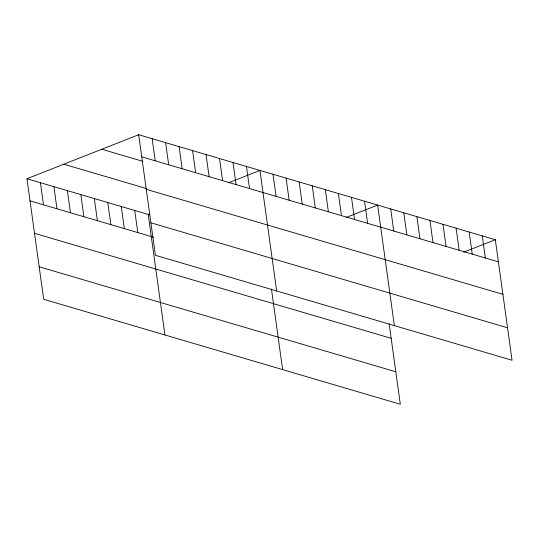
<?xml version="1.0" encoding="UTF-8"?>
<svg xmlns="http://www.w3.org/2000/svg" width="539" height="539" viewBox="0 0 539 539"><rect width="100%" height="100%" fill="white"/><g stroke="black" fill="none" stroke-linecap="round" stroke-linejoin="round"><path stroke-width="0.81" d="M389.145 323.703L400.329 404.27L43.679 299.28L26.95 178.739L138.671 134.73L495.321 239.72L512.05 360.261L155.4 255.27L138.671 134.73M149.748 213.828L148.212 214.434L164.934 334.975M228.442 182.836L259.933 170.432L276.662 290.966M346.139 217.48L377.63 205.076L394.353 325.617M463.83 252.131L495.321 239.72M141.744 156.842L498.393 261.833M101.804 149.256L142.229 161.154M63.818 164.22L146.244 188.482M146.251 189.324L502.9 294.314M26.95 178.739L149.748 214.886M150.893 222.789L507.543 327.779M30.016 200.845L153.588 237.221M34.523 233.326L391.173 338.317M39.172 266.792L395.821 371.789M482.25 235.873L485.316 257.979M469.173 232.026L472.238 254.132M456.095 228.172L459.161 250.278M443.018 224.325L446.083 246.431M429.94 220.478L433.006 242.584M416.863 216.624L419.928 238.73M403.785 212.777L406.851 234.883M390.708 208.923L393.773 231.036M364.553 201.229L367.618 223.335M351.475 197.375L354.541 219.481M338.398 193.528L341.463 215.634M325.32 189.681L328.386 211.787M312.243 185.827L315.308 207.933M299.165 181.98L302.238 204.086M286.088 178.126L289.16 200.238M273.01 174.279L276.083 196.385M271.454 289.052L282.631 369.619M246.464 166.463L249.53 188.569M232.989 162.495L236.055 184.601M219.514 158.533L222.58 180.639M206.039 154.565L209.112 176.671M192.571 150.597L195.637 172.702M179.096 146.628L182.162 168.741M165.621 142.667L168.687 164.772M152.146 138.698L155.219 160.804M134.737 210.466L137.802 232.578M121.262 206.504L124.334 228.61M107.793 202.536L110.859 224.642M94.318 198.568L97.384 220.68M80.843 194.606L83.909 216.712M67.368 190.638L70.441 212.743M53.9 186.669L56.966 208.775M40.425 182.708L43.491 204.813"/></g></svg>
